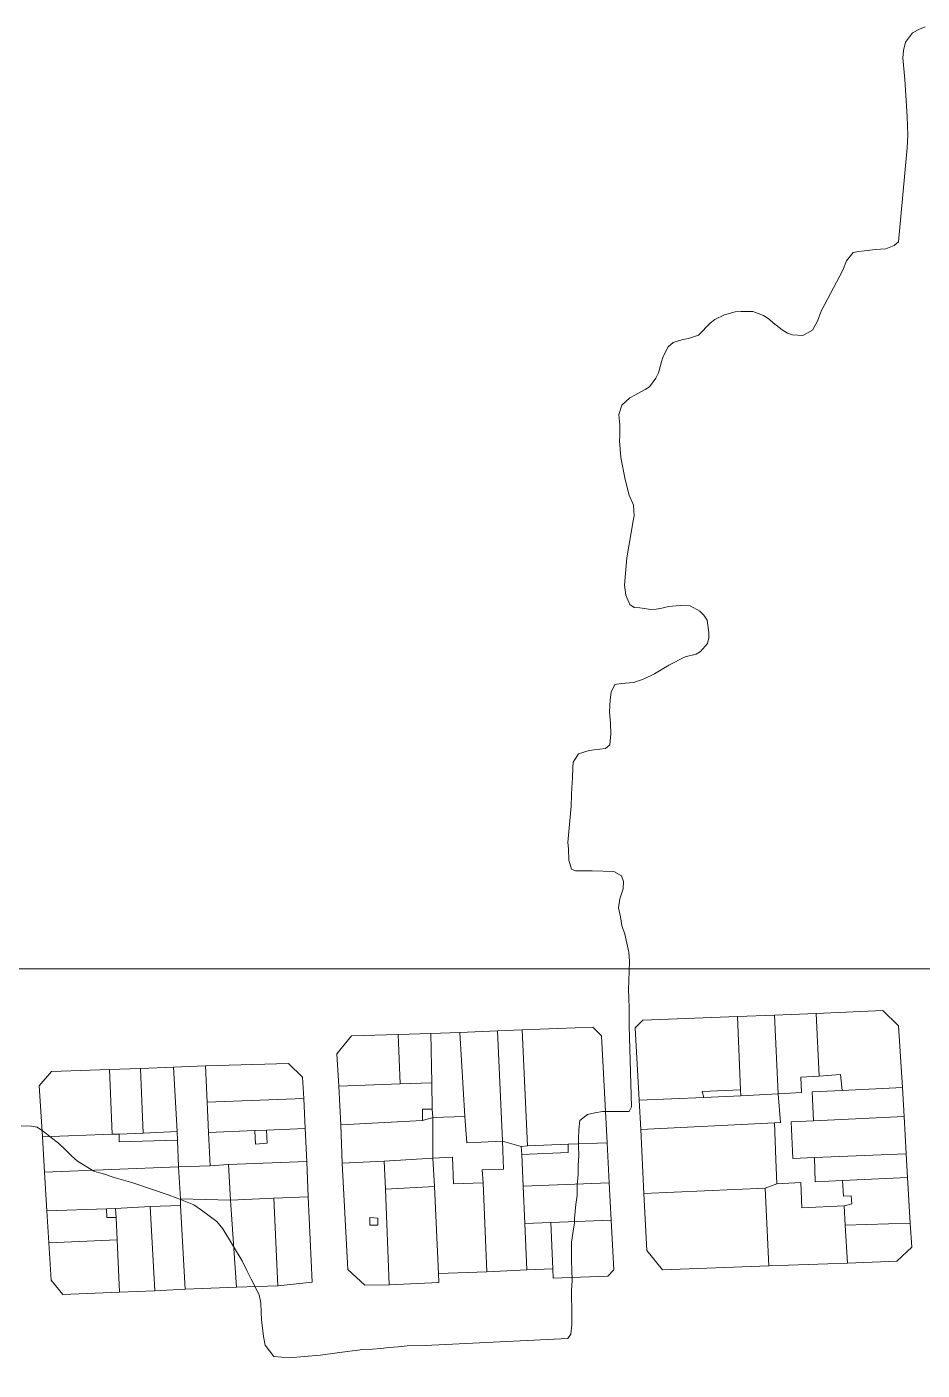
# Model space of a CAD drawing. Header units: kilometres. Extents: x 1172066 to 1174183, y 1051619 to 1053209.
# Drawn here: x 1173056.8 to 1173276.9, y 1052629.4 to 1052959.5 of the extents above; entities that cross this region are included whole.
import ezdxf

# ---------------------------------------------------------------- set-up
doc = ezdxf.new("R2010")
doc.units = ezdxf.units.KM
doc.header["$MEASUREMENT"] = 0
doc.layers.add('calles', color=7, linetype='Continuous', lineweight=5)
doc.layers.add('edificios', color=44, linetype='Continuous', lineweight=5)
doc.layers.add('terreno', color=7, linetype='Continuous')

msp = doc.modelspace()

# ---------------------------------------------------------------- linework, layer by layer
at = {"layer": 'calles', "elevation": 50}
msp.add_lwpolyline([(1173516, 1052038.02838), (1172689.77283, 1052038.02838), (1172689.77283, 1052727.99721), (1173516, 1052727.99721)], close=True, dxfattribs=at)
at = {"layer": 'edificios', "elevation": 50}
for points in [[(1173251.625, 1052701.625), (1173250.875, 1052717.00001), (1173267.25, 1052717.75001), (1173271.125, 1052714.00001), (1173272.125, 1052698.875), (1173257.25, 1052698.125), (1173256.875, 1052702.00001), (1173251.625, 1052701.625)], [(1173232.25, 1052698.25001), (1173222.875, 1052697.875), (1173223.25, 1052696.375), (1173207.375, 1052695.75001), (1173206.375, 1052713.50001), (1173208.25, 1052715.375), (1173231.5, 1052716.25001), (1173232.25, 1052698.25001)], [(1173231.5, 1052716.25001), (1173240.625, 1052716.625), (1173241.5, 1052697.25001), (1173232.375, 1052696.75001), (1173232.25, 1052698.25001), (1173231.5, 1052716.25001)], [(1173240.625, 1052716.625), (1173250.875, 1052717.00001), (1173251.625, 1052701.625), (1173247.125, 1052701.375), (1173247.25, 1052697.625), (1173241.5, 1052697.25001), (1173240.625, 1052716.625)], [(1173148.625, 1052699.75001), (1173133.5, 1052699.125), (1173133, 1052707.125), (1173136.625, 1052711.50001), (1173148.125, 1052711.875), (1173148.625, 1052699.75001)], [(1173148.125, 1052711.875), (1173156.125, 1052712.125), (1173156.375, 1052700.00001), (1173148.625, 1052699.75001), (1173148.125, 1052711.875)], [(1173156.125, 1052712.125), (1173163.25, 1052712.375), (1173164.5, 1052691.75001), (1173156.625, 1052691.50001), (1173156.5, 1052693.50001), (1173156.375, 1052700.00001), (1173156.125, 1052712.125)], [(1173163.25, 1052712.375), (1173172.5, 1052712.75001), (1173173.75, 1052685.625), (1173165, 1052685.25001), (1173164.5, 1052691.75001), (1173163.25, 1052712.375)], [(1173172.5, 1052712.75001), (1173178.625, 1052713.00001), (1173179.875, 1052684.50001), (1173178.375, 1052684.375), (1173173.75, 1052685.625), (1173172.5, 1052712.75001)], [(1173178.625, 1052713.00001), (1173196, 1052713.625), (1173198.125, 1052711.50001), (1173199.5, 1052685.25001), (1173189.875, 1052684.875), (1173179.875, 1052684.50001), (1173178.625, 1052713.00001)], [(1173100.75, 1052704.125), (1173121.125, 1052704.75001), (1173124.625, 1052701.375), (1173124.875, 1052696.125), (1173101.125, 1052695.25001), (1173100.75, 1052704.125)], [(1173077.75, 1052687.375), (1173060.625, 1052686.75001), (1173059.875, 1052699.25001), (1173062.875, 1052702.75001), (1173077.125, 1052703.25001), (1173077.75, 1052687.375)], [(1173077.125, 1052703.25001), (1173084.75, 1052703.50001), (1173085.375, 1052687.625), (1173079.5, 1052687.375), (1173077.75, 1052687.375), (1173077.125, 1052703.25001)], [(1173084.75, 1052703.50001), (1173092.875, 1052703.875), (1173093.75, 1052688.00001), (1173085.375, 1052687.625), (1173084.75, 1052703.50001)], [(1173092.875, 1052703.875), (1173100.75, 1052704.125), (1173101.125, 1052695.25001), (1173101.5, 1052687.75001), (1173101.875, 1052679.625), (1173094.125, 1052679.375), (1173093.875, 1052685.875), (1173093.75, 1052688.00001), (1173092.875, 1052703.875)], [(1173257.25, 1052698.125), (1173251.75, 1052697.875), (1173249.875, 1052697.75001), (1173250.25, 1052690.625), (1173244.75, 1052690.375), (1173245.125, 1052681.375), (1173250.5, 1052681.625), (1173250.625, 1052675.625), (1173257.375, 1052676.00001), (1173257.625, 1052672.125), (1173259.5, 1052672.25001), (1173259.625, 1052670.25001), (1173257.75, 1052669.75001), (1173247.375, 1052669.25001), (1173247.125, 1052675.50001), (1173241.25, 1052675.125), (1173241, 1052681.125), (1173240.625, 1052690.125), (1173242.125, 1052690.25001), (1173241.5, 1052697.25001), (1173247.25, 1052697.625), (1173247.125, 1052701.375), (1173251.625, 1052701.625), (1173256.875, 1052702.00001), (1173257.25, 1052698.125)], [(1173156.375, 1052700.00001), (1173156.5, 1052693.50001), (1173154.125, 1052693.50001), (1173154.125, 1052690.75001), (1173134, 1052689.625), (1173133.5, 1052699.125), (1173148.625, 1052699.75001), (1173156.375, 1052700.00001)], [(1173232.375, 1052696.75001), (1173223.25, 1052696.375), (1173222.875, 1052697.875), (1173232.25, 1052698.25001), (1173232.375, 1052696.75001)], [(1173272.125, 1052698.875), (1173272.5, 1052691.75001), (1173250.25, 1052690.625), (1173249.875, 1052697.75001), (1173251.75, 1052697.875), (1173257.25, 1052698.125), (1173272.125, 1052698.875)], [(1173124.875, 1052696.125), (1173125.25, 1052688.75001), (1173115.75, 1052688.375), (1173112.875, 1052688.25001), (1173101.5, 1052687.75001), (1173101.125, 1052695.25001), (1173124.875, 1052696.125)], [(1173241.5, 1052697.25001), (1173242.125, 1052690.25001), (1173240.625, 1052690.125), (1173207.75, 1052688.50001), (1173207.375, 1052695.75001), (1173223.25, 1052696.375), (1173232.375, 1052696.75001), (1173241.5, 1052697.25001)], [(1173156.625, 1052691.50001), (1173156.625, 1052681.50001), (1173144.625, 1052680.75001), (1173134.375, 1052680.25001), (1173134, 1052689.625), (1173154.125, 1052690.75001), (1173156.625, 1052691.50001)], [(1173156.625, 1052691.50001), (1173154.125, 1052690.75001), (1173154.125, 1052693.50001), (1173156.5, 1052693.50001), (1173156.625, 1052691.50001)], [(1173164.5, 1052691.75001), (1173165, 1052685.25001), (1173173.75, 1052685.625), (1173174, 1052678.75001), (1173168.75, 1052678.625), (1173169, 1052675.375), (1173161.75, 1052675.125), (1173161.5, 1052681.75001), (1173156.625, 1052681.50001), (1173156.625, 1052691.50001), (1173164.5, 1052691.75001)], [(1173272.5, 1052691.75001), (1173273, 1052682.50001), (1173250.5, 1052681.625), (1173245.125, 1052681.375), (1173244.75, 1052690.375), (1173250.25, 1052690.625), (1173272.5, 1052691.75001)], [(1173093.75, 1052688.00001), (1173093.875, 1052685.875), (1173079.5, 1052685.50001), (1173079.5, 1052687.375), (1173085.375, 1052687.625), (1173093.75, 1052688.00001)], [(1173125.25, 1052688.75001), (1173125.625, 1052680.625), (1173106.375, 1052679.875), (1173101.875, 1052679.625), (1173101.5, 1052687.75001), (1173112.875, 1052688.25001), (1173113, 1052684.875), (1173115.875, 1052685.125), (1173115.75, 1052688.375), (1173125.25, 1052688.75001)], [(1173115.75, 1052688.375), (1173115.875, 1052685.125), (1173113, 1052684.875), (1173112.875, 1052688.25001), (1173115.75, 1052688.375)], [(1173240.625, 1052690.125), (1173241, 1052681.125), (1173241.25, 1052675.125), (1173238.375, 1052674.125), (1173208.5, 1052672.75001), (1173207.75, 1052688.50001), (1173240.625, 1052690.125)], [(1173079.5, 1052687.375), (1173079.5, 1052685.50001), (1173093.875, 1052685.875), (1173094.125, 1052679.375), (1173061.125, 1052678.00001), (1173060.625, 1052686.75001), (1173077.75, 1052687.375), (1173079.5, 1052687.375)], [(1173178.375, 1052684.375), (1173178.5, 1052682.375), (1173178.875, 1052674.625), (1173179.25, 1052665.375), (1173179.75, 1052654.00001), (1173169.875, 1052653.50001), (1173169, 1052675.375), (1173168.75, 1052678.625), (1173174, 1052678.75001), (1173173.75, 1052685.625), (1173178.375, 1052684.375)], [(1173189.875, 1052684.875), (1173189.875, 1052682.875), (1173178.5, 1052682.375), (1173178.375, 1052684.375), (1173179.875, 1052684.50001), (1173189.875, 1052684.875)], [(1173199.5, 1052685.25001), (1173200, 1052675.375), (1173178.875, 1052674.625), (1173178.5, 1052682.375), (1173189.875, 1052682.875), (1173189.875, 1052684.875), (1173199.5, 1052685.25001)], [(1173156.625, 1052681.50001), (1173157, 1052674.50001), (1173145, 1052673.875), (1173144.625, 1052680.75001), (1173156.625, 1052681.50001)], [(1173169, 1052675.375), (1173169.875, 1052653.50001), (1173158, 1052653.125), (1173157, 1052674.50001), (1173156.625, 1052681.50001), (1173161.5, 1052681.75001), (1173161.75, 1052675.125), (1173169, 1052675.375)], [(1173273, 1052682.50001), (1173273.375, 1052676.75001), (1173257.375, 1052676.00001), (1173250.625, 1052675.625), (1173250.5, 1052681.625), (1173273, 1052682.50001)], [(1173094.125, 1052679.375), (1173094.625, 1052671.50001), (1173094.625, 1052669.875), (1173087.125, 1052669.625), (1173078.625, 1052669.125), (1173076.375, 1052669.00001), (1173061.75, 1052668.50001), (1173061.125, 1052678.00001), (1173094.125, 1052679.375)], [(1173106.375, 1052679.875), (1173106.875, 1052671.125), (1173094.625, 1052671.50001), (1173094.125, 1052679.375), (1173101.875, 1052679.625), (1173106.375, 1052679.875)], [(1173125.625, 1052680.625), (1173126, 1052672.00001), (1173117.5, 1052671.625), (1173106.875, 1052671.125), (1173106.375, 1052679.875), (1173125.625, 1052680.625)], [(1173144.625, 1052680.75001), (1173145, 1052673.875), (1173145.875, 1052650.375), (1173139.875, 1052650.25001), (1173135.75, 1052654.125), (1173134.375, 1052680.25001), (1173144.625, 1052680.75001)], [(1173157, 1052674.50001), (1173158, 1052653.125), (1173158.125, 1052650.875), (1173145.875, 1052650.375), (1173145, 1052673.875), (1173157, 1052674.50001)], [(1173200, 1052675.375), (1173200.5, 1052666.25001), (1173185.625, 1052665.625), (1173179.25, 1052665.375), (1173178.875, 1052674.625), (1173200, 1052675.375)], [(1173241.25, 1052675.125), (1173247.125, 1052675.50001), (1173247.375, 1052669.25001), (1173257.75, 1052669.75001), (1173258, 1052665.00001), (1173258.625, 1052655.625), (1173239.25, 1052655.00001), (1173238.375, 1052674.125), (1173241.25, 1052675.125)], [(1173273.375, 1052676.75001), (1173274, 1052665.50001), (1173258, 1052665.00001), (1173257.75, 1052669.75001), (1173259.625, 1052670.25001), (1173259.5, 1052672.25001), (1173257.625, 1052672.125), (1173257.375, 1052676.00001), (1173273.375, 1052676.75001)], [(1173106.875, 1052671.125), (1173108.375, 1052649.75001), (1173095.75, 1052649.25001), (1173094.625, 1052669.875), (1173094.625, 1052671.50001), (1173106.875, 1052671.125)], [(1173117.5, 1052671.625), (1173118.5, 1052650.125), (1173108.375, 1052649.75001), (1173106.875, 1052671.125), (1173117.5, 1052671.625)], [(1173126, 1052672.00001), (1173127, 1052651.00001), (1173118.5, 1052650.125), (1173117.5, 1052671.625), (1173126, 1052672.00001)], [(1173238.375, 1052674.125), (1173239.25, 1052655.00001), (1173213.125, 1052654.00001), (1173209.25, 1052658.75001), (1173208.5, 1052672.75001), (1173238.375, 1052674.125)], [(1173076.375, 1052669.00001), (1173076.5, 1052666.875), (1173078.75, 1052666.875), (1173079, 1052661.375), (1173062.25, 1052660.625), (1173061.75, 1052668.50001), (1173076.375, 1052669.00001)], [(1173078.625, 1052669.125), (1173078.75, 1052666.875), (1173076.5, 1052666.875), (1173076.375, 1052669.00001), (1173078.625, 1052669.125)], [(1173087.125, 1052669.625), (1173088.25, 1052648.875), (1173079.625, 1052648.50001), (1173079, 1052661.375), (1173078.75, 1052666.875), (1173078.625, 1052669.125), (1173087.125, 1052669.625)], [(1173094.625, 1052669.875), (1173095.75, 1052649.25001), (1173088.25, 1052648.875), (1173087.125, 1052669.625), (1173094.625, 1052669.875)], [(1173143.125, 1052665.00001), (1173143.125, 1052666.75001), (1173141.125, 1052666.875), (1173141.125, 1052665.00001), (1173143.125, 1052665.00001)], [(1173143.125, 1052665.00001), (1173141.125, 1052665.00001), (1173141.125, 1052666.875), (1173143.125, 1052666.75001), (1173143.125, 1052665.00001)], [(1173185.625, 1052665.625), (1173186.125, 1052654.25001), (1173179.75, 1052654.00001), (1173179.25, 1052665.375), (1173185.625, 1052665.625)], [(1173200.5, 1052666.25001), (1173201.125, 1052654.00001), (1173199.625, 1052652.50001), (1173186.25, 1052652.00001), (1173186.125, 1052654.25001), (1173185.625, 1052665.625), (1173200.5, 1052666.25001)], [(1173274, 1052665.50001), (1173274.375, 1052659.625), (1173270.75, 1052656.125), (1173258.625, 1052655.625), (1173258, 1052665.00001), (1173274, 1052665.50001)], [(1173079, 1052661.375), (1173079.625, 1052648.50001), (1173065.625, 1052648.00001), (1173062.75, 1052651.50001), (1173062.25, 1052660.625), (1173079, 1052661.375)]]:
    msp.add_lwpolyline(points, dxfattribs=at)
at = {"layer": 'terreno', "lineweight": 0, "ltscale": 2090}
msp.add_lwpolyline([(1173277.65285, 1052959.50877), (1173276.26746, 1052958.92332), (1173274.56846, 1052958.03838), (1173272.81376, 1052955.78711), (1173272.31639, 1052953.70265), (1173272.21288, 1052951.87004), (1173272.71551, 1052946.55902), (1173273.28959, 1052937.48707), (1173273.41794, 1052932.87935), (1173273.24938, 1052929.76336), (1173271.1611, 1052906.69912), (1173270.06729, 1052905.77799), (1173267.99592, 1052904.96134), (1173265.36771, 1052904.75315), (1173262.77791, 1052904.45712), (1173261.37662, 1052904.28463), (1173259.95175, 1052904.01901), (1173258.34384, 1052902.03342), (1173257.45265, 1052899.68714), (1173252.13677, 1052889.65583), (1173251.22201, 1052887.21543), (1173249.9875, 1052884.93456), (1173247.59834, 1052883.63939), (1173245.09651, 1052883.78081), (1173243.86132, 1052884.23613), (1173242.50759, 1052885.02191), (1173240.30827, 1052886.78484), (1173239.31929, 1052887.62931), (1173237.956, 1052888.53705), (1173235.31994, 1052889.58992), (1173232.39982, 1052889.57438), (1173230.93324, 1052889.45858), (1173228.3433, 1052888.76253), (1173225.97557, 1052887.59149), (1173224.93115, 1052886.8016), (1173221.97201, 1052883.76968), (1173219.48888, 1052882.89813), (1173218.12071, 1052882.69777), (1173215.75708, 1052881.93577), (1173214.50978, 1052880.90592), (1173213.22385, 1052878.49779), (1173212.83594, 1052877.17591), (1173212.15526, 1052874.50757), (1173211.48929, 1052873.19441), (1173209.87618, 1052871.03779), (1173208.81905, 1052870.40086), (1173206.25651, 1052868.96887), (1173205.0453, 1052868.35023), (1173203.09444, 1052866.56607), (1173202.35834, 1052864.20251), (1173202.59123, 1052861.63741), (1173202.5802, 1052859.05318), (1173202.49821, 1052857.75471), (1173202.84906, 1052853.69308), (1173203.92538, 1052848.24269), (1173204.87106, 1052844.44181), (1173205.95969, 1052841.9447), (1173206.13161, 1052839.37532), (1173205.86353, 1052838.09299), (1173204.36543, 1052829.02645), (1173203.96122, 1052825.1813), (1173203.76741, 1052822.33022), (1173204.07497, 1052819.83948), (1173205.02779, 1052817.51573), (1173206.09604, 1052816.83164), (1173207.5186, 1052816.72821), (1173210.25878, 1052816.29889), (1173211.5424, 1052816.39984), (1173212.93626, 1052816.66432), (1173214.56764, 1052817.03889), (1173217.43765, 1052817.29621), (1173219.93204, 1052817.24676), (1173222.28132, 1052815.92555), (1173223.28087, 1052814.95812), (1173224.05676, 1052813.69763), (1173224.47873, 1052810.68638), (1173224.45987, 1052809.3622), (1173224.17137, 1052807.95577), (1173222.44928, 1052806.00566), (1173221.36431, 1052805.3356), (1173218.71124, 1052804.66526), (1173214.67235, 1052802.64141), (1173211.15805, 1052800.49398), (1173208.55436, 1052799.31185), (1173206.03156, 1052798.3671), (1173202.92845, 1052798.13072), (1173201.40734, 1052797.91765), (1173200.44107, 1052796.01904), (1173200.20491, 1052794.10582), (1173200.03566, 1052791.13684), (1173200.34966, 1052788.33211), (1173200.42746, 1052785.7863), (1173200.17894, 1052783.09097), (1173199.0821, 1052782.17382), (1173196.31364, 1052781.80198), (1173195.09529, 1052781.64431), (1173192.4218, 1052780.84889), (1173191.17029, 1052778.78195), (1173191.04987, 1052777.57331), (1173190.95858, 1052774.8297), (1173190.81604, 1052772.56889), (1173190.71426, 1052770.7933), (1173190.62825, 1052767.98772), (1173189.83069, 1052759.02941), (1173189.96998, 1052757.45596), (1173190.06869, 1052754.71624), (1173190.68394, 1052752.50893), (1173191.74012, 1052752.0568), (1173193.84011, 1052752.08752), (1173195.82211, 1052752.11671), (1173201.12932, 1052751.93128), (1173202.99959, 1052750.82086), (1173203.54179, 1052749.49029), (1173203.40034, 1052747.64451), (1173202.62061, 1052745.19773), (1173202.30388, 1052742.97612), (1173202.7701, 1052740.77613), (1173203.07479, 1052738.6884), (1173203.80706, 1052736.48264), (1173204.36305, 1052734.33308), (1173204.80333, 1052732.12197), (1173205.01085, 1052729.85077), (1173204.84728, 1052725.00669), (1173204.76073, 1052722.96415), (1173204.85226, 1052720.69043), (1173204.88481, 1052718.41642), (1173204.89034, 1052713.98316), (1173205.45957, 1052694.07746), (1173204.91564, 1052692.97586), (1173198.37033, 1052692.94755), (1173196.45067, 1052692.62863), (1173194.64857, 1052692.19426), (1173192.80205, 1052690.76761), (1173192.54486, 1052688.43027), (1173192.46039, 1052686.15471), (1173192.42441, 1052684.63745), (1173192.51605, 1052682.1277), (1173192.33637, 1052679.67771), (1173192.36865, 1052677.4617), (1173192.09853, 1052674.89128), (1173192.13641, 1052672.32528), (1173191.78392, 1052670.0515), (1173191.47078, 1052666.62183), (1173191.47548, 1052665.60777), (1173191.0972, 1052663.50289), (1173190.72763, 1052660.814), (1173190.70189, 1052658.59672), (1173190.73571, 1052656.26473), (1173190.82751, 1052653.93199), (1173190.8644, 1052651.36599), (1173190.72446, 1052648.97319), (1173190.75265, 1052646.99018), (1173190.78337, 1052644.89019), (1173190.81437, 1052642.73318), (1173190.78863, 1052640.51592), (1173190.58817, 1052638.23784), (1173189.78526, 1052637.12805), (1173154.71275, 1052635.43551), (1173150.32399, 1052635.32218), (1173148.1108, 1052635.11493), (1173145.8386, 1052634.90738), (1173143.85842, 1052634.70319), (1173141.81922, 1052634.49875), (1173139.42951, 1052634.40568), (1173133.1348, 1052633.60447), (1173128.98615, 1052633.03622), (1173125.01532, 1052632.72681), (1173121.26949, 1052632.41945), (1173117.53679, 1052632.73219), (1173115.38076, 1052635.51637), (1173114.99976, 1052637.66875), (1173114.73857, 1052639.64868), (1173114.53286, 1052641.74487), (1173114.44721, 1052643.6106), (1173114.35668, 1052645.88432), (1173113.9195, 1052647.86143), (1173111.9384, 1052651.74051), (1173110.91541, 1052653.88391), (1173109.77359, 1052656.20079), (1173104.99387, 1052664.06417), (1173103.50822, 1052665.90942), (1173099.79299, 1052668.7144), (1173097.90805, 1052669.96974), (1173093.74295, 1052671.65957), (1173091.51622, 1052672.43031), (1173083.59503, 1052675.1688), (1173082.89686, 1052675.41058), (1173078.26938, 1052676.74325), (1173075.63206, 1052677.63909), (1173075.585, 1052677.65288), (1173073.28882, 1052678.30429), (1173069.2292, 1052680.75464), (1173067.81, 1052682.07516), (1173066.38952, 1052683.45467), (1173064.55769, 1052685.1193), (1173062.8462, 1052686.49446), (1173061.25326, 1052687.75517), (1173059.36678, 1052689.12753), (1173057.9637, 1052689.34103), (1173055.45415, 1052689.42143)], dxfattribs=at)

doc.saveas('drawing.dxf')
